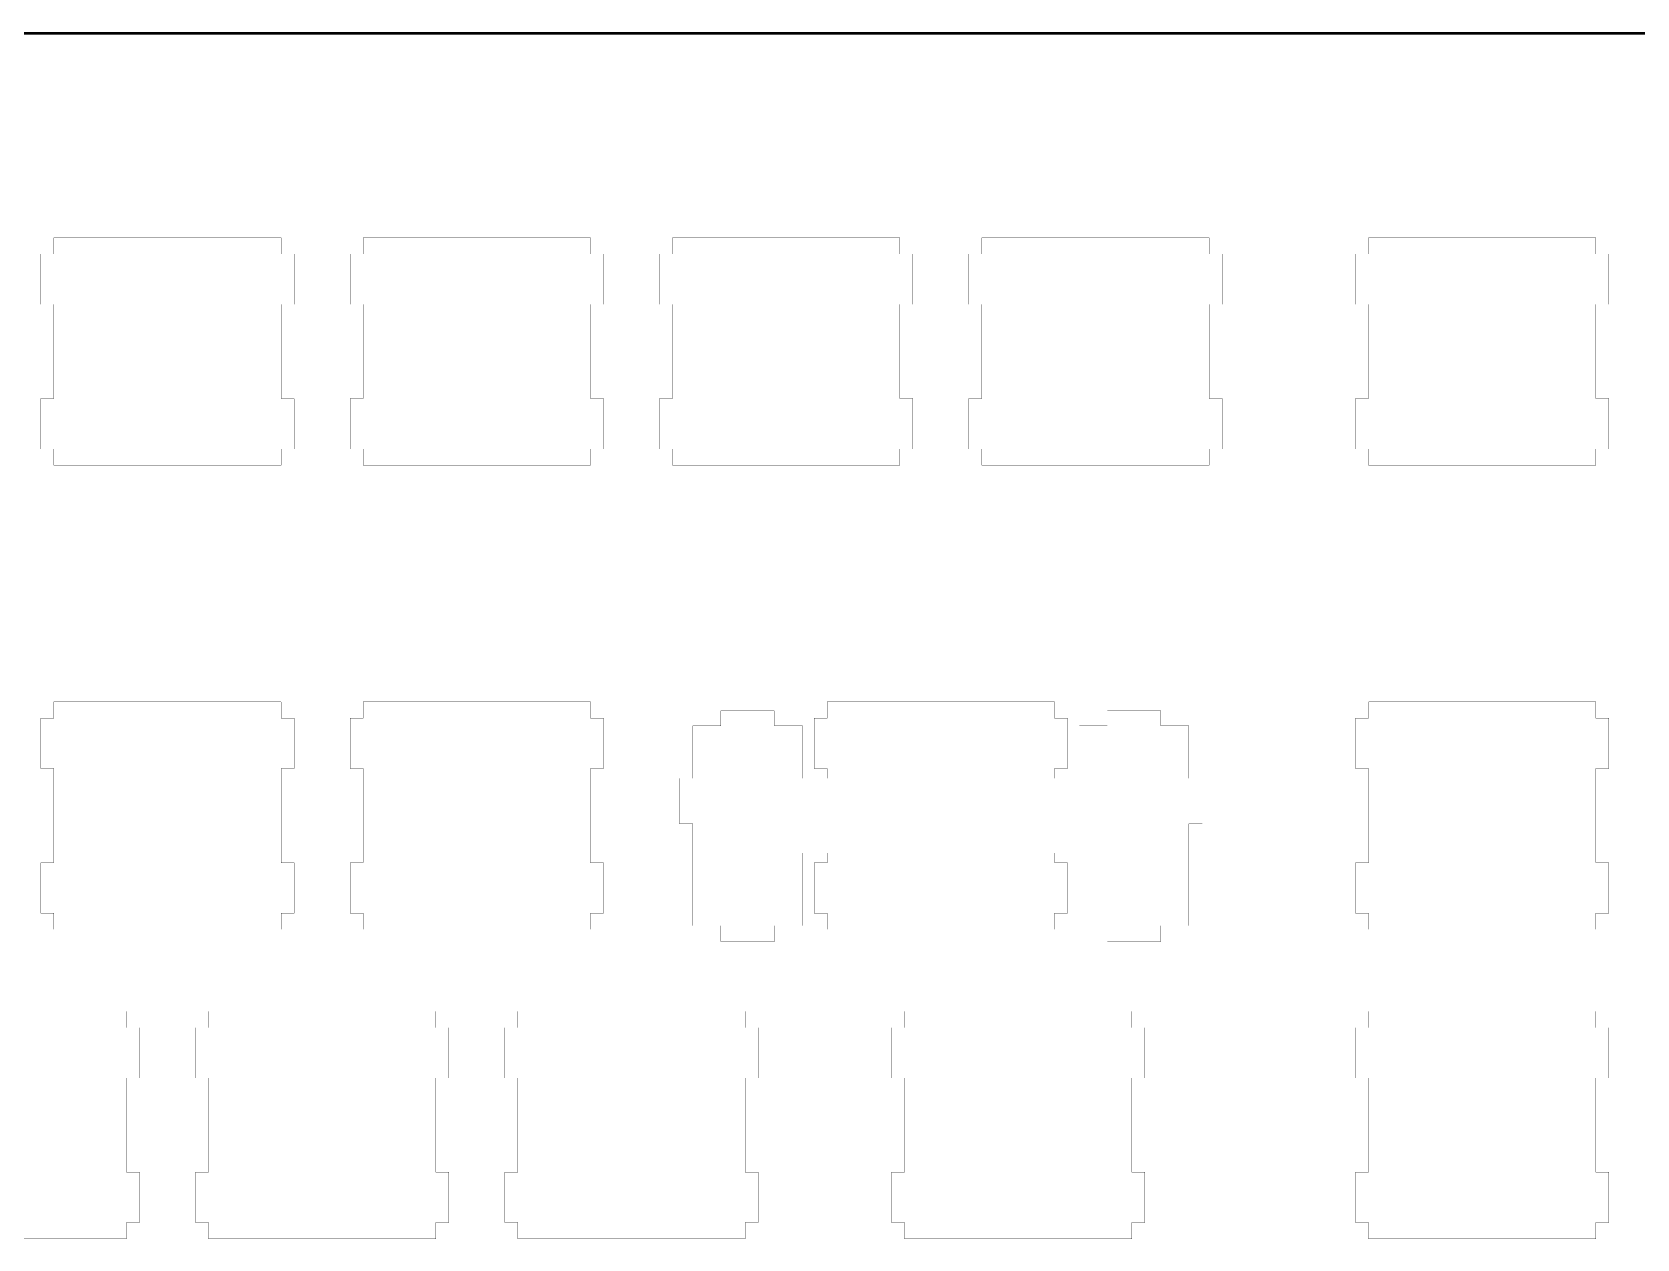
# Model space of a CAD drawing. Header units: millimetres. Extents: x 52 to 482, y 188 to 333.
# Drawn here: x 272.9 to 371.7, y 258.7 to 333 of the extents above; entities that cross this region are included whole.
import ezdxf

# ---------------------------------------------------------------- set-up
doc = ezdxf.new("R2010")
doc.units = ezdxf.units.MM
doc.layers.add('Mechanical1', color=6, linetype='Continuous')

msp = doc.modelspace()

# ---------------------------------------------------------------- linework, layer by layer
at = {"layer": 'Mechanical1'}
for points, const_width in [([(54.93, 332.927), (434.447, 332.927)], 0.152), ([(274.235, 320.342), (288.236, 320.342)], 0.0127), ([(274.235, 319.341), (274.235, 320.342)], 0.0127), ([(288.236, 319.341), (288.236, 320.342)], 0.0127), ([(293.285, 320.342), (307.286, 320.342)], 0.0127), ([(293.285, 319.341), (293.285, 320.342)], 0.0127), ([(307.286, 319.341), (307.286, 320.342)], 0.0127), ([(312.335, 320.342), (326.336, 320.342)], 0.0127), ([(312.335, 319.341), (312.335, 320.342)], 0.0127), ([(326.336, 319.341), (326.336, 320.342)], 0.0127), ([(331.385, 320.342), (345.386, 320.342)], 0.0127), ([(331.385, 319.341), (331.385, 320.342)], 0.0127), ([(345.386, 319.341), (345.386, 320.342)], 0.0127), ([(355.198, 320.342), (369.197, 320.342)], 0.0127), ([(355.198, 319.341), (355.198, 320.342)], 0.0127), ([(369.197, 319.341), (369.197, 320.342)], 0.0127), ([(273.436, 316.241), (273.436, 319.341)], 0.0127), ([(273.436, 319.341), (274.235, 319.341)], 0.0127), ([(288.236, 319.341), (289.035, 319.341)], 0.0127), ([(289.035, 316.241), (289.035, 319.341)], 0.0127), ([(292.486, 319.341), (293.285, 319.341)], 0.0127), ([(292.486, 316.241), (292.486, 319.341)], 0.0127), ([(307.286, 319.341), (308.085, 319.341)], 0.0127), ([(308.085, 316.241), (308.085, 319.341)], 0.0127), ([(311.536, 316.241), (311.536, 319.341)], 0.0127), ([(311.536, 319.341), (312.335, 319.341)], 0.0127), ([(326.336, 319.341), (327.135, 319.341)], 0.0127), ([(327.135, 316.241), (327.135, 319.341)], 0.0127), ([(330.586, 319.341), (331.385, 319.341)], 0.0127), ([(330.586, 316.241), (330.586, 319.341)], 0.0127), ([(345.386, 319.341), (346.185, 319.341)], 0.0127), ([(346.185, 316.241), (346.185, 319.341)], 0.0127), ([(354.397, 316.241), (354.397, 319.341)], 0.0127), ([(354.397, 319.341), (355.198, 319.341)], 0.0127), ([(369.197, 319.341), (369.998, 319.341)], 0.0127), ([(369.998, 316.241), (369.998, 319.341)], 0.0127), ([(273.436, 316.241), (274.235, 316.241)], 0.0127), ([(274.235, 310.442), (274.235, 316.241)], 0.0127), ([(288.236, 316.241), (289.035, 316.241)], 0.0127), ([(288.236, 310.442), (288.236, 316.241)], 0.0127), ([(292.486, 316.241), (293.285, 316.241)], 0.0127), ([(293.285, 310.442), (293.285, 316.241)], 0.0127), ([(307.286, 310.442), (307.286, 316.241)], 0.0127), ([(307.286, 316.241), (308.085, 316.241)], 0.0127), ([(311.536, 316.241), (312.335, 316.241)], 0.0127), ([(312.335, 310.442), (312.335, 316.241)], 0.0127), ([(326.336, 310.442), (326.336, 316.241)], 0.0127), ([(326.336, 316.241), (327.135, 316.241)], 0.0127), ([(330.586, 316.241), (331.385, 316.241)], 0.0127), ([(331.385, 310.442), (331.385, 316.241)], 0.0127), ([(345.386, 316.241), (346.185, 316.241)], 0.0127), ([(345.386, 310.442), (345.386, 316.241)], 0.0127), ([(354.397, 316.241), (355.198, 316.241)], 0.0127), ([(355.198, 310.442), (355.198, 316.241)], 0.0127), ([(369.197, 316.241), (369.998, 316.241)], 0.0127), ([(369.197, 310.442), (369.197, 316.241)], 0.0127), ([(273.436, 307.341), (273.436, 310.442)], 0.0127), ([(273.436, 310.442), (274.235, 310.442)], 0.0127), ([(288.236, 310.442), (289.035, 310.442)], 0.0127), ([(289.035, 307.341), (289.035, 310.442)], 0.0127), ([(292.486, 310.442), (293.285, 310.442)], 0.0127), ([(292.486, 307.341), (292.486, 310.442)], 0.0127), ([(307.286, 310.442), (308.085, 310.442)], 0.0127), ([(308.085, 307.341), (308.085, 310.442)], 0.0127), ([(311.536, 307.341), (311.536, 310.442)], 0.0127), ([(311.536, 310.442), (312.335, 310.442)], 0.0127), ([(326.336, 310.442), (327.135, 310.442)], 0.0127), ([(327.135, 307.341), (327.135, 310.442)], 0.0127), ([(330.586, 310.442), (331.385, 310.442)], 0.0127), ([(330.586, 307.341), (330.586, 310.442)], 0.0127), ([(345.386, 310.442), (346.185, 310.442)], 0.0127), ([(346.185, 307.341), (346.185, 310.442)], 0.0127), ([(354.397, 307.341), (354.397, 310.442)], 0.0127), ([(354.397, 310.442), (355.198, 310.442)], 0.0127), ([(369.197, 310.442), (369.998, 310.442)], 0.0127), ([(369.998, 307.341), (369.998, 310.442)], 0.0127), ([(273.436, 307.341), (274.235, 307.341)], 0.0127), ([(274.235, 306.341), (274.235, 307.341)], 0.0127), ([(288.236, 307.341), (289.035, 307.341)], 0.0127), ([(288.236, 306.341), (288.236, 307.341)], 0.0127), ([(292.486, 307.341), (293.285, 307.341)], 0.0127), ([(293.285, 306.341), (293.285, 307.341)], 0.0127), ([(307.286, 306.341), (307.286, 307.341)], 0.0127), ([(307.286, 307.341), (308.085, 307.341)], 0.0127), ([(311.536, 307.341), (312.335, 307.341)], 0.0127), ([(312.335, 306.341), (312.335, 307.341)], 0.0127), ([(326.336, 306.341), (326.336, 307.341)], 0.0127), ([(326.336, 307.341), (327.135, 307.341)], 0.0127), ([(330.586, 307.341), (331.385, 307.341)], 0.0127), ([(331.385, 306.341), (331.385, 307.341)], 0.0127), ([(345.386, 307.341), (346.185, 307.341)], 0.0127), ([(345.386, 306.341), (345.386, 307.341)], 0.0127), ([(354.397, 307.341), (355.198, 307.341)], 0.0127), ([(355.198, 306.341), (355.198, 307.341)], 0.0127), ([(369.197, 307.341), (369.998, 307.341)], 0.0127), ([(369.197, 306.341), (369.197, 307.341)], 0.0127), ([(274.235, 306.341), (288.236, 306.341)], 0.0127), ([(293.285, 306.341), (307.286, 306.341)], 0.0127), ([(312.335, 306.341), (326.336, 306.341)], 0.0127), ([(331.385, 306.341), (345.386, 306.341)], 0.0127), ([(355.198, 306.341), (369.197, 306.341)], 0.0127), ([(274.235, 291.767), (288.236, 291.767)], 0.0127), ([(274.235, 290.766), (274.235, 291.767)], 0.0127), ([(288.236, 290.766), (288.236, 291.767)], 0.0127), ([(293.285, 291.767), (307.286, 291.767)], 0.0127), ([(293.285, 290.766), (293.285, 291.767)], 0.0127), ([(307.286, 290.766), (307.286, 291.767)], 0.0127), ([(321.86, 291.767), (335.861, 291.767)], 0.0127), ([(321.86, 290.766), (321.86, 291.767)], 0.0127), ([(335.861, 290.766), (335.861, 291.767)], 0.0127), ([(355.198, 291.767), (369.197, 291.767)], 0.0127), ([(355.198, 290.766), (355.198, 291.767)], 0.0127), ([(369.197, 290.766), (369.197, 291.767)], 0.0127), ([(273.436, 287.666), (273.436, 290.766)], 0.0127), ([(273.436, 290.766), (274.235, 290.766)], 0.0127), ([(288.236, 290.766), (289.035, 290.766)], 0.0127), ([(289.035, 287.666), (289.035, 290.766)], 0.0127), ([(292.486, 290.766), (293.285, 290.766)], 0.0127), ([(292.486, 287.666), (292.486, 290.766)], 0.0127), ([(307.286, 290.766), (308.085, 290.766)], 0.0127), ([(308.085, 287.666), (308.085, 290.766)], 0.0127), ([(315.31, 291.217), (318.611, 291.217)], 0.0127), ([(315.31, 290.296), (315.31, 291.217)], 0.0127), ([(318.611, 290.296), (318.611, 291.217)], 0.0127), ([(321.061, 287.666), (321.061, 290.766)], 0.0127), ([(321.061, 290.766), (321.86, 290.766)], 0.0127), ([(335.861, 290.766), (336.66, 290.766)], 0.0127), ([(336.66, 287.666), (336.66, 290.766)], 0.0127), ([(339.111, 291.217), (342.411, 291.217)], 0.0127), ([(339.111, 290.296), (339.111, 291.217)], 0.0127), ([(342.411, 290.296), (342.411, 291.217)], 0.0127), ([(354.397, 287.666), (354.397, 290.766)], 0.0127), ([(354.397, 290.766), (355.198, 290.766)], 0.0127), ([(369.197, 290.766), (369.998, 290.766)], 0.0127), ([(369.998, 287.666), (369.998, 290.766)], 0.0127), ([(313.585, 290.296), (315.31, 290.296)], 0.0127), ([(313.585, 287.066), (313.585, 290.296)], 0.0127), ([(318.611, 290.296), (320.336, 290.296)], 0.0127), ([(320.336, 287.066), (320.336, 290.296)], 0.0127), ([(337.385, 287.066), (337.385, 290.296)], 0.0127), ([(337.385, 290.296), (339.111, 290.296)], 0.0127), ([(342.411, 290.296), (344.136, 290.296)], 0.0127), ([(344.136, 287.066), (344.136, 290.296)], 0.0127), ([(273.436, 287.666), (274.235, 287.666)], 0.0127), ([(274.235, 281.867), (274.235, 287.666)], 0.0127), ([(288.236, 287.666), (289.035, 287.666)], 0.0127), ([(288.236, 281.867), (288.236, 287.666)], 0.0127), ([(292.486, 287.666), (293.285, 287.666)], 0.0127), ([(293.285, 281.867), (293.285, 287.666)], 0.0127), ([(307.286, 281.867), (307.286, 287.666)], 0.0127), ([(307.286, 287.666), (308.085, 287.666)], 0.0127), ([(321.061, 287.666), (321.86, 287.666)], 0.0127), ([(321.86, 287.066), (321.86, 287.666)], 0.0127), ([(335.861, 287.066), (335.861, 287.666)], 0.0127), ([(335.861, 287.666), (336.66, 287.666)], 0.0127), ([(354.397, 287.666), (355.198, 287.666)], 0.0127), ([(355.198, 281.867), (355.198, 287.666)], 0.0127), ([(369.197, 287.666), (369.998, 287.666)], 0.0127), ([(369.197, 281.867), (369.197, 287.666)], 0.0127), ([(312.761, 287.066), (313.585, 287.066)], 0.0127), ([(312.761, 284.266), (312.761, 287.066)], 0.0127), ([(320.336, 287.066), (321.86, 287.066)], 0.0127), ([(335.861, 287.066), (337.385, 287.066)], 0.0127), ([(344.136, 287.066), (344.96, 287.066)], 0.0127), ([(344.96, 284.266), (344.96, 287.066)], 0.0127), ([(312.761, 284.266), (313.585, 284.266)], 0.0127), ([(313.585, 277.996), (313.585, 284.266)], 0.0127), ([(344.136, 277.996), (344.136, 284.266)], 0.0127), ([(344.136, 284.266), (344.96, 284.266)], 0.0127), ([(273.436, 278.766), (273.436, 281.867)], 0.0127), ([(273.436, 281.867), (274.235, 281.867)], 0.0127), ([(288.236, 281.867), (289.035, 281.867)], 0.0127), ([(289.035, 278.766), (289.035, 281.867)], 0.0127), ([(292.486, 281.867), (293.285, 281.867)], 0.0127), ([(292.486, 278.766), (292.486, 281.867)], 0.0127), ([(307.286, 281.867), (308.085, 281.867)], 0.0127), ([(308.085, 278.766), (308.085, 281.867)], 0.0127), ([(320.336, 282.466), (321.86, 282.466)], 0.0127), ([(320.336, 277.996), (320.336, 282.466)], 0.0127), ([(321.061, 278.766), (321.061, 281.867)], 0.0127), ([(321.061, 281.867), (321.86, 281.867)], 0.0127), ([(321.86, 281.867), (321.86, 282.466)], 0.0127), ([(335.861, 282.466), (337.385, 282.466)], 0.0127), ([(335.861, 281.867), (335.861, 282.466)], 0.0127), ([(335.861, 281.867), (336.66, 281.867)], 0.0127), ([(336.66, 278.766), (336.66, 281.867)], 0.0127), ([(337.385, 277.996), (337.385, 282.466)], 0.0127), ([(354.397, 278.766), (354.397, 281.867)], 0.0127), ([(354.397, 281.867), (355.198, 281.867)], 0.0127), ([(369.197, 281.867), (369.998, 281.867)], 0.0127), ([(369.998, 278.766), (369.998, 281.867)], 0.0127), ([(273.436, 278.766), (274.235, 278.766)], 0.0127), ([(274.235, 277.766), (274.235, 278.766)], 0.0127), ([(288.236, 278.766), (289.035, 278.766)], 0.0127), ([(288.236, 277.766), (288.236, 278.766)], 0.0127), ([(292.486, 278.766), (293.285, 278.766)], 0.0127), ([(293.285, 277.766), (293.285, 278.766)], 0.0127), ([(307.286, 277.766), (307.286, 278.766)], 0.0127), ([(307.286, 278.766), (308.085, 278.766)], 0.0127), ([(321.061, 278.766), (321.86, 278.766)], 0.0127), ([(321.86, 277.766), (321.86, 278.766)], 0.0127), ([(335.861, 277.766), (335.861, 278.766)], 0.0127), ([(335.861, 278.766), (336.66, 278.766)], 0.0127), ([(354.397, 278.766), (355.198, 278.766)], 0.0127), ([(355.198, 277.766), (355.198, 278.766)], 0.0127), ([(369.197, 278.766), (369.998, 278.766)], 0.0127), ([(369.197, 277.766), (369.197, 278.766)], 0.0127), ([(274.235, 277.766), (288.236, 277.766)], 0.0127), ([(293.285, 277.766), (307.286, 277.766)], 0.0127), ([(313.585, 277.996), (315.31, 277.996)], 0.0127), ([(315.31, 277.016), (315.31, 277.996)], 0.0127), ([(318.611, 277.996), (320.336, 277.996)], 0.0127), ([(318.611, 277.016), (318.611, 277.996)], 0.0127), ([(321.86, 277.766), (335.861, 277.766)], 0.0127), ([(337.385, 277.996), (339.111, 277.996)], 0.0127), ([(339.111, 277.016), (339.111, 277.996)], 0.0127), ([(342.411, 277.996), (344.136, 277.996)], 0.0127), ([(342.411, 277.016), (342.411, 277.996)], 0.0127), ([(355.198, 277.766), (369.197, 277.766)], 0.0127), ([(315.31, 277.016), (318.611, 277.016)], 0.0127), ([(339.111, 277.016), (342.411, 277.016)], 0.0127), ([(264.71, 272.717), (278.711, 272.717)], 0.0127), ([(278.711, 271.716), (278.711, 272.717)], 0.0127), ([(283.76, 272.717), (297.761, 272.717)], 0.0127), ([(283.76, 271.716), (283.76, 272.717)], 0.0127), ([(297.761, 271.716), (297.761, 272.717)], 0.0127), ([(302.81, 272.717), (316.811, 272.717)], 0.0127), ([(302.81, 271.716), (302.81, 272.717)], 0.0127), ([(316.811, 271.716), (316.811, 272.717)], 0.0127), ([(326.623, 272.717), (340.622, 272.717)], 0.0127), ([(326.623, 271.716), (326.623, 272.717)], 0.0127), ([(340.622, 271.716), (340.622, 272.717)], 0.0127), ([(355.198, 272.717), (369.197, 272.717)], 0.0127), ([(355.198, 271.716), (355.198, 272.717)], 0.0127), ([(369.197, 271.716), (369.197, 272.717)], 0.0127), ([(278.711, 271.716), (279.51, 271.716)], 0.0127), ([(279.51, 268.616), (279.51, 271.716)], 0.0127), ([(282.961, 268.616), (282.961, 271.716)], 0.0127), ([(282.961, 271.716), (283.76, 271.716)], 0.0127), ([(297.761, 271.716), (298.559, 271.716)], 0.0127), ([(298.559, 268.616), (298.559, 271.716)], 0.0127), ([(302.011, 271.716), (302.81, 271.716)], 0.0127), ([(302.011, 268.616), (302.011, 271.716)], 0.0127), ([(316.811, 271.716), (317.61, 271.716)], 0.0127), ([(317.61, 268.616), (317.61, 271.716)], 0.0127), ([(325.822, 268.616), (325.822, 271.716)], 0.0127), ([(325.822, 271.716), (326.623, 271.716)], 0.0127), ([(340.622, 271.716), (341.423, 271.716)], 0.0127), ([(341.423, 268.616), (341.423, 271.716)], 0.0127), ([(354.397, 268.616), (354.397, 271.716)], 0.0127), ([(354.397, 271.716), (355.198, 271.716)], 0.0127), ([(369.197, 271.716), (369.998, 271.716)], 0.0127), ([(369.998, 268.616), (369.998, 271.716)], 0.0127), ([(278.711, 262.817), (278.711, 268.616)], 0.0127), ([(278.711, 268.616), (279.51, 268.616)], 0.0127), ([(282.961, 268.616), (283.76, 268.616)], 0.0127), ([(283.76, 262.817), (283.76, 268.616)], 0.0127), ([(297.761, 262.817), (297.761, 268.616)], 0.0127), ([(297.761, 268.616), (298.559, 268.616)], 0.0127), ([(302.011, 268.616), (302.81, 268.616)], 0.0127), ([(302.81, 262.817), (302.81, 268.616)], 0.0127), ([(316.811, 268.616), (317.61, 268.616)], 0.0127), ([(316.811, 262.817), (316.811, 268.616)], 0.0127), ([(325.822, 268.616), (326.623, 268.616)], 0.0127), ([(326.623, 262.817), (326.623, 268.616)], 0.0127), ([(340.622, 268.616), (341.423, 268.616)], 0.0127), ([(340.622, 262.817), (340.622, 268.616)], 0.0127), ([(354.397, 268.616), (355.198, 268.616)], 0.0127), ([(355.198, 262.817), (355.198, 268.616)], 0.0127), ([(369.197, 268.616), (369.998, 268.616)], 0.0127), ([(369.197, 262.817), (369.197, 268.616)], 0.0127), ([(278.711, 262.817), (279.51, 262.817)], 0.0127), ([(279.51, 259.716), (279.51, 262.817)], 0.0127), ([(282.961, 259.716), (282.961, 262.817)], 0.0127), ([(282.961, 262.817), (283.76, 262.817)], 0.0127), ([(297.761, 262.817), (298.559, 262.817)], 0.0127), ([(298.559, 259.716), (298.559, 262.817)], 0.0127), ([(302.011, 262.817), (302.81, 262.817)], 0.0127), ([(302.011, 259.716), (302.011, 262.817)], 0.0127), ([(316.811, 262.817), (317.61, 262.817)], 0.0127), ([(317.61, 259.716), (317.61, 262.817)], 0.0127), ([(325.822, 259.716), (325.822, 262.817)], 0.0127), ([(325.822, 262.817), (326.623, 262.817)], 0.0127), ([(340.622, 262.817), (341.423, 262.817)], 0.0127), ([(341.423, 259.716), (341.423, 262.817)], 0.0127), ([(354.397, 259.716), (354.397, 262.817)], 0.0127), ([(354.397, 262.817), (355.198, 262.817)], 0.0127), ([(369.197, 262.817), (369.998, 262.817)], 0.0127), ([(369.998, 259.716), (369.998, 262.817)], 0.0127), ([(278.711, 258.716), (278.711, 259.716)], 0.0127), ([(278.711, 259.716), (279.51, 259.716)], 0.0127), ([(282.961, 259.716), (283.76, 259.716)], 0.0127), ([(283.76, 258.716), (283.76, 259.716)], 0.0127), ([(297.761, 258.716), (297.761, 259.716)], 0.0127), ([(297.761, 259.716), (298.559, 259.716)], 0.0127), ([(302.011, 259.716), (302.81, 259.716)], 0.0127), ([(302.81, 258.716), (302.81, 259.716)], 0.0127), ([(316.811, 259.716), (317.61, 259.716)], 0.0127), ([(316.811, 258.716), (316.811, 259.716)], 0.0127), ([(325.822, 259.716), (326.623, 259.716)], 0.0127), ([(326.623, 258.716), (326.623, 259.716)], 0.0127), ([(340.622, 259.716), (341.423, 259.716)], 0.0127), ([(340.622, 258.716), (340.622, 259.716)], 0.0127), ([(354.397, 259.716), (355.198, 259.716)], 0.0127), ([(355.198, 258.716), (355.198, 259.716)], 0.0127), ([(369.197, 259.716), (369.998, 259.716)], 0.0127), ([(369.197, 258.716), (369.197, 259.716)], 0.0127), ([(264.71, 258.716), (278.711, 258.716)], 0.0127), ([(283.76, 258.716), (297.761, 258.716)], 0.0127), ([(302.81, 258.716), (316.811, 258.716)], 0.0127), ([(326.623, 258.716), (340.622, 258.716)], 0.0127), ([(355.198, 258.716), (369.197, 258.716)], 0.0127)]:
    msp.add_lwpolyline(points, dxfattribs=dict(at, const_width=const_width))
at = {"layer": 'Mechanical1', "const_width": 0.00635}
for points in [[(274.232, 320.342, 1), (274.238, 320.342, 1)], [(274.232, 320.342, 1), (274.238, 320.342, 1)], [(288.233, 320.342, 1), (288.239, 320.342, 1)], [(288.233, 320.342, 1), (288.239, 320.342, 1)], [(293.282, 320.342, 1), (293.288, 320.342, 1)], [(293.282, 320.342, 1), (293.288, 320.342, 1)], [(307.283, 320.342, 1), (307.289, 320.342, 1)], [(307.283, 320.342, 1), (307.289, 320.342, 1)], [(312.332, 320.342, 1), (312.338, 320.342, 1)], [(312.332, 320.342, 1), (312.338, 320.342, 1)], [(326.333, 320.342, 1), (326.339, 320.342, 1)], [(326.333, 320.342, 1), (326.339, 320.342, 1)], [(331.382, 320.342, 1), (331.388, 320.342, 1)], [(331.382, 320.342, 1), (331.388, 320.342, 1)], [(345.383, 320.342, 1), (345.389, 320.342, 1)], [(345.383, 320.342, 1), (345.389, 320.342, 1)], [(355.195, 320.342, 1), (355.201, 320.342, 1)], [(355.195, 320.342, 1), (355.201, 320.342, 1)], [(369.194, 320.342, 1), (369.2, 320.342, 1)], [(369.194, 320.342, 1), (369.2, 320.342, 1)], [(273.433, 319.341, 1), (273.439, 319.341, 1)], [(273.433, 319.341, 1), (273.439, 319.341, 1)], [(274.232, 319.341, 1), (274.238, 319.341, 1)], [(274.232, 319.341, 1), (274.238, 319.341, 1)], [(288.233, 319.341, 1), (288.239, 319.341, 1)], [(288.233, 319.341, 1), (288.239, 319.341, 1)], [(289.032, 319.341, 1), (289.038, 319.341, 1)], [(289.032, 319.341, 1), (289.038, 319.341, 1)], [(292.483, 319.341, 1), (292.489, 319.341, 1)], [(292.483, 319.341, 1), (292.489, 319.341, 1)], [(293.282, 319.341, 1), (293.288, 319.341, 1)], [(293.282, 319.341, 1), (293.288, 319.341, 1)], [(307.283, 319.341, 1), (307.289, 319.341, 1)], [(307.283, 319.341, 1), (307.289, 319.341, 1)], [(308.082, 319.341, 1), (308.088, 319.341, 1)], [(308.082, 319.341, 1), (308.088, 319.341, 1)], [(311.533, 319.341, 1), (311.539, 319.341, 1)], [(311.533, 319.341, 1), (311.539, 319.341, 1)], [(312.332, 319.341, 1), (312.338, 319.341, 1)], [(312.332, 319.341, 1), (312.338, 319.341, 1)], [(326.333, 319.341, 1), (326.339, 319.341, 1)], [(326.333, 319.341, 1), (326.339, 319.341, 1)], [(327.132, 319.341, 1), (327.138, 319.341, 1)], [(327.132, 319.341, 1), (327.138, 319.341, 1)], [(330.583, 319.341, 1), (330.589, 319.341, 1)], [(330.583, 319.341, 1), (330.589, 319.341, 1)], [(331.382, 319.341, 1), (331.388, 319.341, 1)], [(331.382, 319.341, 1), (331.388, 319.341, 1)], [(345.383, 319.341, 1), (345.389, 319.341, 1)], [(345.383, 319.341, 1), (345.389, 319.341, 1)], [(346.182, 319.341, 1), (346.188, 319.341, 1)], [(346.182, 319.341, 1), (346.188, 319.341, 1)], [(354.394, 319.341, 1), (354.4, 319.341, 1)], [(354.394, 319.341, 1), (354.4, 319.341, 1)], [(355.195, 319.341, 1), (355.201, 319.341, 1)], [(355.195, 319.341, 1), (355.201, 319.341, 1)], [(369.194, 319.341, 1), (369.2, 319.341, 1)], [(369.194, 319.341, 1), (369.2, 319.341, 1)], [(369.995, 319.341, 1), (370.001, 319.341, 1)], [(369.995, 319.341, 1), (370.001, 319.341, 1)], [(273.433, 316.241, 1), (273.439, 316.241, 1)], [(273.433, 316.241, 1), (273.439, 316.241, 1)], [(274.232, 316.241, 1), (274.238, 316.241, 1)], [(274.232, 316.241, 1), (274.238, 316.241, 1)], [(288.233, 316.241, 1), (288.239, 316.241, 1)], [(288.233, 316.241, 1), (288.239, 316.241, 1)], [(289.032, 316.241, 1), (289.038, 316.241, 1)], [(289.032, 316.241, 1), (289.038, 316.241, 1)], [(292.483, 316.241, 1), (292.489, 316.241, 1)], [(292.483, 316.241, 1), (292.489, 316.241, 1)], [(293.282, 316.241, 1), (293.288, 316.241, 1)], [(293.282, 316.241, 1), (293.288, 316.241, 1)], [(307.283, 316.241, 1), (307.289, 316.241, 1)], [(307.283, 316.241, 1), (307.289, 316.241, 1)], [(308.082, 316.241, 1), (308.088, 316.241, 1)], [(308.082, 316.241, 1), (308.088, 316.241, 1)], [(311.533, 316.241, 1), (311.539, 316.241, 1)], [(311.533, 316.241, 1), (311.539, 316.241, 1)], [(312.332, 316.241, 1), (312.338, 316.241, 1)], [(312.332, 316.241, 1), (312.338, 316.241, 1)], [(326.333, 316.241, 1), (326.339, 316.241, 1)], [(326.333, 316.241, 1), (326.339, 316.241, 1)], [(327.132, 316.241, 1), (327.138, 316.241, 1)], [(327.132, 316.241, 1), (327.138, 316.241, 1)], [(330.583, 316.241, 1), (330.589, 316.241, 1)], [(330.583, 316.241, 1), (330.589, 316.241, 1)], [(331.382, 316.241, 1), (331.388, 316.241, 1)], [(331.382, 316.241, 1), (331.388, 316.241, 1)], [(345.383, 316.241, 1), (345.389, 316.241, 1)], [(345.383, 316.241, 1), (345.389, 316.241, 1)], [(346.182, 316.241, 1), (346.188, 316.241, 1)], [(346.182, 316.241, 1), (346.188, 316.241, 1)], [(354.394, 316.241, 1), (354.4, 316.241, 1)], [(354.394, 316.241, 1), (354.4, 316.241, 1)], [(355.195, 316.241, 1), (355.201, 316.241, 1)], [(355.195, 316.241, 1), (355.201, 316.241, 1)], [(369.194, 316.241, 1), (369.2, 316.241, 1)], [(369.194, 316.241, 1), (369.2, 316.241, 1)], [(369.995, 316.241, 1), (370.001, 316.241, 1)], [(369.995, 316.241, 1), (370.001, 316.241, 1)], [(273.433, 310.442, 1), (273.439, 310.442, 1)], [(273.433, 310.442, 1), (273.439, 310.442, 1)], [(274.232, 310.442, 1), (274.238, 310.442, 1)], [(274.232, 310.442, 1), (274.238, 310.442, 1)], [(288.233, 310.442, 1), (288.239, 310.442, 1)], [(288.233, 310.442, 1), (288.239, 310.442, 1)], [(289.032, 310.442, 1), (289.038, 310.442, 1)], [(289.032, 310.442, 1), (289.038, 310.442, 1)], [(292.483, 310.442, 1), (292.489, 310.442, 1)], [(292.483, 310.442, 1), (292.489, 310.442, 1)], [(293.282, 310.442, 1), (293.288, 310.442, 1)], [(293.282, 310.442, 1), (293.288, 310.442, 1)], [(307.283, 310.442, 1), (307.289, 310.442, 1)], [(307.283, 310.442, 1), (307.289, 310.442, 1)], [(308.082, 310.442, 1), (308.088, 310.442, 1)], [(308.082, 310.442, 1), (308.088, 310.442, 1)], [(311.533, 310.442, 1), (311.539, 310.442, 1)], [(311.533, 310.442, 1), (311.539, 310.442, 1)], [(312.332, 310.442, 1), (312.338, 310.442, 1)], [(312.332, 310.442, 1), (312.338, 310.442, 1)], [(326.333, 310.442, 1), (326.339, 310.442, 1)], [(326.333, 310.442, 1), (326.339, 310.442, 1)], [(327.132, 310.442, 1), (327.138, 310.442, 1)], [(327.132, 310.442, 1), (327.138, 310.442, 1)], [(330.583, 310.442, 1), (330.589, 310.442, 1)], [(330.583, 310.442, 1), (330.589, 310.442, 1)], [(331.382, 310.442, 1), (331.388, 310.442, 1)], [(331.382, 310.442, 1), (331.388, 310.442, 1)], [(345.383, 310.442, 1), (345.389, 310.442, 1)], [(345.383, 310.442, 1), (345.389, 310.442, 1)], [(346.182, 310.442, 1), (346.188, 310.442, 1)], [(346.182, 310.442, 1), (346.188, 310.442, 1)], [(354.394, 310.442, 1), (354.4, 310.442, 1)], [(354.394, 310.442, 1), (354.4, 310.442, 1)], [(355.195, 310.442, 1), (355.201, 310.442, 1)], [(355.195, 310.442, 1), (355.201, 310.442, 1)], [(369.194, 310.442, 1), (369.2, 310.442, 1)], [(369.194, 310.442, 1), (369.2, 310.442, 1)], [(369.995, 310.442, 1), (370.001, 310.442, 1)], [(369.995, 310.442, 1), (370.001, 310.442, 1)], [(273.433, 307.341, 1), (273.439, 307.341, 1)], [(273.433, 307.341, 1), (273.439, 307.341, 1)], [(274.232, 307.341, 1), (274.238, 307.341, 1)], [(274.232, 307.341, 1), (274.238, 307.341, 1)], [(288.233, 307.341, 1), (288.239, 307.341, 1)], [(288.233, 307.341, 1), (288.239, 307.341, 1)], [(289.032, 307.341, 1), (289.038, 307.341, 1)], [(289.032, 307.341, 1), (289.038, 307.341, 1)], [(292.483, 307.341, 1), (292.489, 307.341, 1)], [(292.483, 307.341, 1), (292.489, 307.341, 1)], [(293.282, 307.341, 1), (293.288, 307.341, 1)], [(293.282, 307.341, 1), (293.288, 307.341, 1)], [(307.283, 307.341, 1), (307.289, 307.341, 1)], [(307.283, 307.341, 1), (307.289, 307.341, 1)], [(308.082, 307.341, 1), (308.088, 307.341, 1)], [(308.082, 307.341, 1), (308.088, 307.341, 1)], [(311.533, 307.341, 1), (311.539, 307.341, 1)], [(311.533, 307.341, 1), (311.539, 307.341, 1)], [(312.332, 307.341, 1), (312.338, 307.341, 1)], [(312.332, 307.341, 1), (312.338, 307.341, 1)], [(326.333, 307.341, 1), (326.339, 307.341, 1)], [(326.333, 307.341, 1), (326.339, 307.341, 1)], [(327.132, 307.341, 1), (327.138, 307.341, 1)], [(327.132, 307.341, 1), (327.138, 307.341, 1)], [(330.583, 307.341, 1), (330.589, 307.341, 1)], [(330.583, 307.341, 1), (330.589, 307.341, 1)], [(331.382, 307.341, 1), (331.388, 307.341, 1)], [(331.382, 307.341, 1), (331.388, 307.341, 1)], [(345.383, 307.341, 1), (345.389, 307.341, 1)], [(345.383, 307.341, 1), (345.389, 307.341, 1)], [(346.182, 307.341, 1), (346.188, 307.341, 1)], [(346.182, 307.341, 1), (346.188, 307.341, 1)], [(354.394, 307.341, 1), (354.4, 307.341, 1)], [(354.394, 307.341, 1), (354.4, 307.341, 1)], [(355.195, 307.341, 1), (355.201, 307.341, 1)], [(355.195, 307.341, 1), (355.201, 307.341, 1)], [(369.194, 307.341, 1), (369.2, 307.341, 1)], [(369.194, 307.341, 1), (369.2, 307.341, 1)], [(369.995, 307.341, 1), (370.001, 307.341, 1)], [(369.995, 307.341, 1), (370.001, 307.341, 1)], [(274.232, 306.341, 1), (274.238, 306.341, 1)], [(274.232, 306.341, 1), (274.238, 306.341, 1)], [(288.233, 306.341, 1), (288.239, 306.341, 1)], [(288.233, 306.341, 1), (288.239, 306.341, 1)], [(293.282, 306.341, 1), (293.288, 306.341, 1)], [(293.282, 306.341, 1), (293.288, 306.341, 1)], [(307.283, 306.341, 1), (307.289, 306.341, 1)], [(307.283, 306.341, 1), (307.289, 306.341, 1)], [(312.332, 306.341, 1), (312.338, 306.341, 1)], [(312.332, 306.341, 1), (312.338, 306.341, 1)], [(326.333, 306.341, 1), (326.339, 306.341, 1)], [(326.333, 306.341, 1), (326.339, 306.341, 1)], [(331.382, 306.341, 1), (331.388, 306.341, 1)], [(331.382, 306.341, 1), (331.388, 306.341, 1)], [(345.383, 306.341, 1), (345.389, 306.341, 1)], [(345.383, 306.341, 1), (345.389, 306.341, 1)], [(355.195, 306.341, 1), (355.201, 306.341, 1)], [(355.195, 306.341, 1), (355.201, 306.341, 1)], [(369.194, 306.341, 1), (369.2, 306.341, 1)], [(369.194, 306.341, 1), (369.2, 306.341, 1)], [(274.232, 291.767, 1), (274.238, 291.767, 1)], [(274.232, 291.767, 1), (274.238, 291.767, 1)], [(288.233, 291.767, 1), (288.239, 291.767, 1)], [(288.233, 291.767, 1), (288.239, 291.767, 1)], [(293.282, 291.767, 1), (293.288, 291.767, 1)], [(293.282, 291.767, 1), (293.288, 291.767, 1)], [(307.283, 291.767, 1), (307.289, 291.767, 1)], [(307.283, 291.767, 1), (307.289, 291.767, 1)], [(321.857, 291.767, 1), (321.863, 291.767, 1)], [(321.857, 291.767, 1), (321.863, 291.767, 1)], [(335.858, 291.767, 1), (335.864, 291.767, 1)], [(335.858, 291.767, 1), (335.864, 291.767, 1)], [(355.195, 291.767, 1), (355.201, 291.767, 1)], [(355.195, 291.767, 1), (355.201, 291.767, 1)], [(369.194, 291.767, 1), (369.2, 291.767, 1)], [(369.194, 291.767, 1), (369.2, 291.767, 1)], [(273.433, 290.766, 1), (273.439, 290.766, 1)], [(273.433, 290.766, 1), (273.439, 290.766, 1)], [(274.232, 290.766, 1), (274.238, 290.766, 1)], [(274.232, 290.766, 1), (274.238, 290.766, 1)], [(288.233, 290.766, 1), (288.239, 290.766, 1)], [(288.233, 290.766, 1), (288.239, 290.766, 1)], [(289.032, 290.766, 1), (289.038, 290.766, 1)], [(289.032, 290.766, 1), (289.038, 290.766, 1)], [(292.483, 290.766, 1), (292.489, 290.766, 1)], [(292.483, 290.766, 1), (292.489, 290.766, 1)], [(293.282, 290.766, 1), (293.288, 290.766, 1)], [(293.282, 290.766, 1), (293.288, 290.766, 1)], [(307.283, 290.766, 1), (307.289, 290.766, 1)], [(307.283, 290.766, 1), (307.289, 290.766, 1)], [(308.082, 290.766, 1), (308.088, 290.766, 1)], [(308.082, 290.766, 1), (308.088, 290.766, 1)], [(315.307, 291.217, 1), (315.313, 291.217, 1)], [(315.307, 291.217, 1), (315.313, 291.217, 1)], [(318.608, 291.217, 1), (318.614, 291.217, 1)], [(318.608, 291.217, 1), (318.614, 291.217, 1)], [(321.058, 290.766, 1), (321.064, 290.766, 1)], [(321.058, 290.766, 1), (321.064, 290.766, 1)], [(321.857, 290.766, 1), (321.863, 290.766, 1)], [(321.857, 290.766, 1), (321.863, 290.766, 1)], [(335.858, 290.766, 1), (335.864, 290.766, 1)], [(335.858, 290.766, 1), (335.864, 290.766, 1)], [(336.657, 290.766, 1), (336.663, 290.766, 1)], [(336.657, 290.766, 1), (336.663, 290.766, 1)], [(339.108, 291.217, 1), (339.114, 291.217, 1)], [(339.108, 291.217, 1), (339.114, 291.217, 1)], [(342.408, 291.217, 1), (342.414, 291.217, 1)], [(342.408, 291.217, 1), (342.414, 291.217, 1)], [(354.394, 290.766, 1), (354.4, 290.766, 1)], [(354.394, 290.766, 1), (354.4, 290.766, 1)], [(355.195, 290.766, 1), (355.201, 290.766, 1)], [(355.195, 290.766, 1), (355.201, 290.766, 1)], [(369.194, 290.766, 1), (369.2, 290.766, 1)], [(369.194, 290.766, 1), (369.2, 290.766, 1)], [(369.995, 290.766, 1), (370.001, 290.766, 1)], [(369.995, 290.766, 1), (370.001, 290.766, 1)], [(313.582, 290.296, 1), (313.588, 290.296, 1)], [(313.582, 290.296, 1), (313.588, 290.296, 1)], [(315.307, 290.296, 1), (315.313, 290.296, 1)], [(315.307, 290.296, 1), (315.313, 290.296, 1)], [(318.608, 290.296, 1), (318.614, 290.296, 1)], [(318.608, 290.296, 1), (318.614, 290.296, 1)], [(320.333, 290.296, 1), (320.339, 290.296, 1)], [(320.333, 290.296, 1), (320.339, 290.296, 1)], [(337.382, 290.296, 1), (337.388, 290.296, 1)], [(337.382, 290.296, 1), (337.388, 290.296, 1)], [(339.108, 290.296, 1), (339.114, 290.296, 1)], [(339.108, 290.296, 1), (339.114, 290.296, 1)], [(342.408, 290.296, 1), (342.414, 290.296, 1)], [(342.408, 290.296, 1), (342.414, 290.296, 1)], [(344.133, 290.296, 1), (344.139, 290.296, 1)], [(344.133, 290.296, 1), (344.139, 290.296, 1)], [(273.433, 287.666, 1), (273.439, 287.666, 1)], [(273.433, 287.666, 1), (273.439, 287.666, 1)], [(274.232, 287.666, 1), (274.238, 287.666, 1)], [(274.232, 287.666, 1), (274.238, 287.666, 1)], [(288.233, 287.666, 1), (288.239, 287.666, 1)], [(288.233, 287.666, 1), (288.239, 287.666, 1)], [(289.032, 287.666, 1), (289.038, 287.666, 1)], [(289.032, 287.666, 1), (289.038, 287.666, 1)], [(292.483, 287.666, 1), (292.489, 287.666, 1)], [(292.483, 287.666, 1), (292.489, 287.666, 1)], [(293.282, 287.666, 1), (293.288, 287.666, 1)], [(293.282, 287.666, 1), (293.288, 287.666, 1)], [(307.283, 287.666, 1), (307.289, 287.666, 1)], [(307.283, 287.666, 1), (307.289, 287.666, 1)], [(308.082, 287.666, 1), (308.088, 287.666, 1)], [(308.082, 287.666, 1), (308.088, 287.666, 1)], [(321.058, 287.666, 1), (321.064, 287.666, 1)], [(321.058, 287.666, 1), (321.064, 287.666, 1)], [(321.857, 287.666, 1), (321.863, 287.666, 1)], [(321.857, 287.666, 1), (321.863, 287.666, 1)], [(335.858, 287.666, 1), (335.864, 287.666, 1)], [(335.858, 287.666, 1), (335.864, 287.666, 1)], [(336.657, 287.666, 1), (336.663, 287.666, 1)], [(336.657, 287.666, 1), (336.663, 287.666, 1)], [(354.394, 287.666, 1), (354.4, 287.666, 1)], [(354.394, 287.666, 1), (354.4, 287.666, 1)], [(355.195, 287.666, 1), (355.201, 287.666, 1)], [(355.195, 287.666, 1), (355.201, 287.666, 1)], [(369.194, 287.666, 1), (369.2, 287.666, 1)], [(369.194, 287.666, 1), (369.2, 287.666, 1)], [(369.995, 287.666, 1), (370.001, 287.666, 1)], [(369.995, 287.666, 1), (370.001, 287.666, 1)], [(312.758, 287.066, 1), (312.764, 287.066, 1)], [(312.758, 287.066, 1), (312.764, 287.066, 1)], [(313.582, 287.066, 1), (313.588, 287.066, 1)], [(313.582, 287.066, 1), (313.588, 287.066, 1)], [(320.333, 287.066, 1), (320.339, 287.066, 1)], [(320.333, 287.066, 1), (320.339, 287.066, 1)], [(321.857, 287.066, 1), (321.863, 287.066, 1)], [(321.857, 287.066, 1), (321.863, 287.066, 1)], [(335.858, 287.066, 1), (335.864, 287.066, 1)], [(335.858, 287.066, 1), (335.864, 287.066, 1)], [(337.382, 287.066, 1), (337.388, 287.066, 1)], [(337.382, 287.066, 1), (337.388, 287.066, 1)], [(344.133, 287.066, 1), (344.139, 287.066, 1)], [(344.133, 287.066, 1), (344.139, 287.066, 1)], [(344.957, 287.066, 1), (344.963, 287.066, 1)], [(344.957, 287.066, 1), (344.963, 287.066, 1)], [(312.758, 284.266, 1), (312.764, 284.266, 1)], [(312.758, 284.266, 1), (312.764, 284.266, 1)], [(313.582, 284.266, 1), (313.588, 284.266, 1)], [(313.582, 284.266, 1), (313.588, 284.266, 1)], [(344.133, 284.266, 1), (344.139, 284.266, 1)], [(344.133, 284.266, 1), (344.139, 284.266, 1)], [(344.957, 284.266, 1), (344.963, 284.266, 1)], [(344.957, 284.266, 1), (344.963, 284.266, 1)], [(273.433, 281.867, 1), (273.439, 281.867, 1)], [(273.433, 281.867, 1), (273.439, 281.867, 1)], [(274.232, 281.867, 1), (274.238, 281.867, 1)], [(274.232, 281.867, 1), (274.238, 281.867, 1)], [(288.233, 281.867, 1), (288.239, 281.867, 1)], [(288.233, 281.867, 1), (288.239, 281.867, 1)], [(289.032, 281.867, 1), (289.038, 281.867, 1)], [(289.032, 281.867, 1), (289.038, 281.867, 1)], [(292.483, 281.867, 1), (292.489, 281.867, 1)], [(292.483, 281.867, 1), (292.489, 281.867, 1)], [(293.282, 281.867, 1), (293.288, 281.867, 1)], [(293.282, 281.867, 1), (293.288, 281.867, 1)], [(307.283, 281.867, 1), (307.289, 281.867, 1)], [(307.283, 281.867, 1), (307.289, 281.867, 1)], [(308.082, 281.867, 1), (308.088, 281.867, 1)], [(308.082, 281.867, 1), (308.088, 281.867, 1)], [(320.333, 282.466, 1), (320.339, 282.466, 1)], [(320.333, 282.466, 1), (320.339, 282.466, 1)], [(321.058, 281.867, 1), (321.064, 281.867, 1)], [(321.058, 281.867, 1), (321.064, 281.867, 1)], [(321.857, 282.466, 1), (321.863, 282.466, 1)], [(321.857, 282.466, 1), (321.863, 282.466, 1)], [(321.857, 281.867, 1), (321.863, 281.867, 1)], [(321.857, 281.867, 1), (321.863, 281.867, 1)], [(335.858, 282.466, 1), (335.864, 282.466, 1)], [(335.858, 282.466, 1), (335.864, 282.466, 1)], [(335.858, 281.867, 1), (335.864, 281.867, 1)], [(335.858, 281.867, 1), (335.864, 281.867, 1)], [(336.657, 281.867, 1), (336.663, 281.867, 1)], [(336.657, 281.867, 1), (336.663, 281.867, 1)], [(337.382, 282.466, 1), (337.388, 282.466, 1)], [(337.382, 282.466, 1), (337.388, 282.466, 1)], [(354.394, 281.867, 1), (354.4, 281.867, 1)], [(354.394, 281.867, 1), (354.4, 281.867, 1)], [(355.195, 281.867, 1), (355.201, 281.867, 1)], [(355.195, 281.867, 1), (355.201, 281.867, 1)], [(369.194, 281.867, 1), (369.2, 281.867, 1)], [(369.194, 281.867, 1), (369.2, 281.867, 1)], [(369.995, 281.867, 1), (370.001, 281.867, 1)], [(369.995, 281.867, 1), (370.001, 281.867, 1)], [(273.433, 278.766, 1), (273.439, 278.766, 1)], [(273.433, 278.766, 1), (273.439, 278.766, 1)], [(274.232, 278.766, 1), (274.238, 278.766, 1)], [(274.232, 278.766, 1), (274.238, 278.766, 1)], [(288.233, 278.766, 1), (288.239, 278.766, 1)], [(288.233, 278.766, 1), (288.239, 278.766, 1)], [(289.032, 278.766, 1), (289.038, 278.766, 1)], [(289.032, 278.766, 1), (289.038, 278.766, 1)], [(292.483, 278.766, 1), (292.489, 278.766, 1)], [(292.483, 278.766, 1), (292.489, 278.766, 1)], [(293.282, 278.766, 1), (293.288, 278.766, 1)], [(293.282, 278.766, 1), (293.288, 278.766, 1)], [(307.283, 278.766, 1), (307.289, 278.766, 1)], [(307.283, 278.766, 1), (307.289, 278.766, 1)], [(308.082, 278.766, 1), (308.088, 278.766, 1)], [(308.082, 278.766, 1), (308.088, 278.766, 1)], [(321.058, 278.766, 1), (321.064, 278.766, 1)], [(321.058, 278.766, 1), (321.064, 278.766, 1)], [(321.857, 278.766, 1), (321.863, 278.766, 1)], [(321.857, 278.766, 1), (321.863, 278.766, 1)], [(335.858, 278.766, 1), (335.864, 278.766, 1)], [(335.858, 278.766, 1), (335.864, 278.766, 1)], [(336.657, 278.766, 1), (336.663, 278.766, 1)], [(336.657, 278.766, 1), (336.663, 278.766, 1)], [(354.394, 278.766, 1), (354.4, 278.766, 1)], [(354.394, 278.766, 1), (354.4, 278.766, 1)], [(355.195, 278.766, 1), (355.201, 278.766, 1)], [(355.195, 278.766, 1), (355.201, 278.766, 1)], [(369.194, 278.766, 1), (369.2, 278.766, 1)], [(369.194, 278.766, 1), (369.2, 278.766, 1)], [(369.995, 278.766, 1), (370.001, 278.766, 1)], [(369.995, 278.766, 1), (370.001, 278.766, 1)], [(274.232, 277.766, 1), (274.238, 277.766, 1)], [(274.232, 277.766, 1), (274.238, 277.766, 1)], [(288.233, 277.766, 1), (288.239, 277.766, 1)], [(288.233, 277.766, 1), (288.239, 277.766, 1)], [(293.282, 277.766, 1), (293.288, 277.766, 1)], [(293.282, 277.766, 1), (293.288, 277.766, 1)], [(307.283, 277.766, 1), (307.289, 277.766, 1)], [(307.283, 277.766, 1), (307.289, 277.766, 1)], [(313.582, 277.996, 1), (313.588, 277.996, 1)], [(313.582, 277.996, 1), (313.588, 277.996, 1)], [(315.307, 277.996, 1), (315.313, 277.996, 1)], [(315.307, 277.996, 1), (315.313, 277.996, 1)], [(318.608, 277.996, 1), (318.614, 277.996, 1)], [(318.608, 277.996, 1), (318.614, 277.996, 1)], [(320.333, 277.996, 1), (320.339, 277.996, 1)], [(320.333, 277.996, 1), (320.339, 277.996, 1)], [(321.857, 277.766, 1), (321.863, 277.766, 1)], [(321.857, 277.766, 1), (321.863, 277.766, 1)], [(335.858, 277.766, 1), (335.864, 277.766, 1)], [(335.858, 277.766, 1), (335.864, 277.766, 1)], [(337.382, 277.996, 1), (337.388, 277.996, 1)], [(337.382, 277.996, 1), (337.388, 277.996, 1)], [(339.108, 277.996, 1), (339.114, 277.996, 1)], [(339.108, 277.996, 1), (339.114, 277.996, 1)], [(342.408, 277.996, 1), (342.414, 277.996, 1)], [(342.408, 277.996, 1), (342.414, 277.996, 1)], [(344.133, 277.996, 1), (344.139, 277.996, 1)], [(344.133, 277.996, 1), (344.139, 277.996, 1)], [(355.195, 277.766, 1), (355.201, 277.766, 1)], [(355.195, 277.766, 1), (355.201, 277.766, 1)], [(369.194, 277.766, 1), (369.2, 277.766, 1)], [(369.194, 277.766, 1), (369.2, 277.766, 1)], [(315.307, 277.016, 1), (315.313, 277.016, 1)], [(315.307, 277.016, 1), (315.313, 277.016, 1)], [(318.608, 277.016, 1), (318.614, 277.016, 1)], [(318.608, 277.016, 1), (318.614, 277.016, 1)], [(339.108, 277.016, 1), (339.114, 277.016, 1)], [(339.108, 277.016, 1), (339.114, 277.016, 1)], [(342.408, 277.016, 1), (342.414, 277.016, 1)], [(342.408, 277.016, 1), (342.414, 277.016, 1)], [(278.708, 272.717, 1), (278.714, 272.717, 1)], [(278.708, 272.717, 1), (278.714, 272.717, 1)], [(283.757, 272.717, 1), (283.763, 272.717, 1)], [(283.757, 272.717, 1), (283.763, 272.717, 1)], [(297.758, 272.717, 1), (297.764, 272.717, 1)], [(297.758, 272.717, 1), (297.764, 272.717, 1)], [(302.807, 272.717, 1), (302.813, 272.717, 1)], [(302.807, 272.717, 1), (302.813, 272.717, 1)], [(316.808, 272.717, 1), (316.814, 272.717, 1)], [(316.808, 272.717, 1), (316.814, 272.717, 1)], [(326.62, 272.717, 1), (326.626, 272.717, 1)], [(326.62, 272.717, 1), (326.626, 272.717, 1)], [(340.619, 272.717, 1), (340.625, 272.717, 1)], [(340.619, 272.717, 1), (340.625, 272.717, 1)], [(355.195, 272.717, 1), (355.201, 272.717, 1)], [(355.195, 272.717, 1), (355.201, 272.717, 1)], [(369.194, 272.717, 1), (369.2, 272.717, 1)], [(369.194, 272.717, 1), (369.2, 272.717, 1)], [(278.708, 271.716, 1), (278.714, 271.716, 1)], [(278.708, 271.716, 1), (278.714, 271.716, 1)], [(279.507, 271.716, 1), (279.513, 271.716, 1)], [(279.507, 271.716, 1), (279.513, 271.716, 1)], [(282.958, 271.716, 1), (282.964, 271.716, 1)], [(282.958, 271.716, 1), (282.964, 271.716, 1)], [(283.757, 271.716, 1), (283.763, 271.716, 1)], [(283.757, 271.716, 1), (283.763, 271.716, 1)], [(297.758, 271.716, 1), (297.764, 271.716, 1)], [(297.758, 271.716, 1), (297.764, 271.716, 1)], [(298.556, 271.716, 1), (298.562, 271.716, 1)], [(298.556, 271.716, 1), (298.562, 271.716, 1)], [(302.008, 271.716, 1), (302.014, 271.716, 1)], [(302.008, 271.716, 1), (302.014, 271.716, 1)], [(302.807, 271.716, 1), (302.813, 271.716, 1)], [(302.807, 271.716, 1), (302.813, 271.716, 1)], [(316.808, 271.716, 1), (316.814, 271.716, 1)], [(316.808, 271.716, 1), (316.814, 271.716, 1)], [(317.607, 271.716, 1), (317.613, 271.716, 1)], [(317.607, 271.716, 1), (317.613, 271.716, 1)], [(325.819, 271.716, 1), (325.825, 271.716, 1)], [(325.819, 271.716, 1), (325.825, 271.716, 1)], [(326.62, 271.716, 1), (326.626, 271.716, 1)], [(326.62, 271.716, 1), (326.626, 271.716, 1)], [(340.619, 271.716, 1), (340.625, 271.716, 1)], [(340.619, 271.716, 1), (340.625, 271.716, 1)], [(341.42, 271.716, 1), (341.426, 271.716, 1)], [(341.42, 271.716, 1), (341.426, 271.716, 1)], [(354.394, 271.716, 1), (354.4, 271.716, 1)], [(354.394, 271.716, 1), (354.4, 271.716, 1)], [(355.195, 271.716, 1), (355.201, 271.716, 1)], [(355.195, 271.716, 1), (355.201, 271.716, 1)], [(369.194, 271.716, 1), (369.2, 271.716, 1)], [(369.194, 271.716, 1), (369.2, 271.716, 1)], [(369.995, 271.716, 1), (370.001, 271.716, 1)], [(369.995, 271.716, 1), (370.001, 271.716, 1)], [(278.708, 268.616, 1), (278.714, 268.616, 1)], [(278.708, 268.616, 1), (278.714, 268.616, 1)], [(279.507, 268.616, 1), (279.513, 268.616, 1)], [(279.507, 268.616, 1), (279.513, 268.616, 1)], [(282.958, 268.616, 1), (282.964, 268.616, 1)], [(282.958, 268.616, 1), (282.964, 268.616, 1)], [(283.757, 268.616, 1), (283.763, 268.616, 1)], [(283.757, 268.616, 1), (283.763, 268.616, 1)], [(297.758, 268.616, 1), (297.764, 268.616, 1)], [(297.758, 268.616, 1), (297.764, 268.616, 1)], [(298.556, 268.616, 1), (298.562, 268.616, 1)], [(298.556, 268.616, 1), (298.562, 268.616, 1)], [(302.008, 268.616, 1), (302.014, 268.616, 1)], [(302.008, 268.616, 1), (302.014, 268.616, 1)], [(302.807, 268.616, 1), (302.813, 268.616, 1)], [(302.807, 268.616, 1), (302.813, 268.616, 1)], [(316.808, 268.616, 1), (316.814, 268.616, 1)], [(316.808, 268.616, 1), (316.814, 268.616, 1)], [(317.607, 268.616, 1), (317.613, 268.616, 1)], [(317.607, 268.616, 1), (317.613, 268.616, 1)], [(325.819, 268.616, 1), (325.825, 268.616, 1)], [(325.819, 268.616, 1), (325.825, 268.616, 1)], [(326.62, 268.616, 1), (326.626, 268.616, 1)], [(326.62, 268.616, 1), (326.626, 268.616, 1)], [(340.619, 268.616, 1), (340.625, 268.616, 1)], [(340.619, 268.616, 1), (340.625, 268.616, 1)], [(341.42, 268.616, 1), (341.426, 268.616, 1)], [(341.42, 268.616, 1), (341.426, 268.616, 1)], [(354.394, 268.616, 1), (354.4, 268.616, 1)], [(354.394, 268.616, 1), (354.4, 268.616, 1)], [(355.195, 268.616, 1), (355.201, 268.616, 1)], [(355.195, 268.616, 1), (355.201, 268.616, 1)], [(369.194, 268.616, 1), (369.2, 268.616, 1)], [(369.194, 268.616, 1), (369.2, 268.616, 1)], [(369.995, 268.616, 1), (370.001, 268.616, 1)], [(369.995, 268.616, 1), (370.001, 268.616, 1)], [(278.708, 262.817, 1), (278.714, 262.817, 1)], [(278.708, 262.817, 1), (278.714, 262.817, 1)], [(279.507, 262.817, 1), (279.513, 262.817, 1)], [(279.507, 262.817, 1), (279.513, 262.817, 1)], [(282.958, 262.817, 1), (282.964, 262.817, 1)], [(282.958, 262.817, 1), (282.964, 262.817, 1)], [(283.757, 262.817, 1), (283.763, 262.817, 1)], [(283.757, 262.817, 1), (283.763, 262.817, 1)], [(297.758, 262.817, 1), (297.764, 262.817, 1)], [(297.758, 262.817, 1), (297.764, 262.817, 1)], [(298.556, 262.817, 1), (298.562, 262.817, 1)], [(298.556, 262.817, 1), (298.562, 262.817, 1)], [(302.008, 262.817, 1), (302.014, 262.817, 1)], [(302.008, 262.817, 1), (302.014, 262.817, 1)], [(302.807, 262.817, 1), (302.813, 262.817, 1)], [(302.807, 262.817, 1), (302.813, 262.817, 1)], [(316.808, 262.817, 1), (316.814, 262.817, 1)], [(316.808, 262.817, 1), (316.814, 262.817, 1)], [(317.607, 262.817, 1), (317.613, 262.817, 1)], [(317.607, 262.817, 1), (317.613, 262.817, 1)], [(325.819, 262.817, 1), (325.825, 262.817, 1)], [(325.819, 262.817, 1), (325.825, 262.817, 1)], [(326.62, 262.817, 1), (326.626, 262.817, 1)], [(326.62, 262.817, 1), (326.626, 262.817, 1)], [(340.619, 262.817, 1), (340.625, 262.817, 1)], [(340.619, 262.817, 1), (340.625, 262.817, 1)], [(341.42, 262.817, 1), (341.426, 262.817, 1)], [(341.42, 262.817, 1), (341.426, 262.817, 1)], [(354.394, 262.817, 1), (354.4, 262.817, 1)], [(354.394, 262.817, 1), (354.4, 262.817, 1)], [(355.195, 262.817, 1), (355.201, 262.817, 1)], [(355.195, 262.817, 1), (355.201, 262.817, 1)], [(369.194, 262.817, 1), (369.2, 262.817, 1)], [(369.194, 262.817, 1), (369.2, 262.817, 1)], [(369.995, 262.817, 1), (370.001, 262.817, 1)], [(369.995, 262.817, 1), (370.001, 262.817, 1)], [(278.708, 259.716, 1), (278.714, 259.716, 1)], [(278.708, 259.716, 1), (278.714, 259.716, 1)], [(279.507, 259.716, 1), (279.513, 259.716, 1)], [(279.507, 259.716, 1), (279.513, 259.716, 1)], [(282.958, 259.716, 1), (282.964, 259.716, 1)], [(282.958, 259.716, 1), (282.964, 259.716, 1)], [(283.757, 259.716, 1), (283.763, 259.716, 1)], [(283.757, 259.716, 1), (283.763, 259.716, 1)], [(297.758, 259.716, 1), (297.764, 259.716, 1)], [(297.758, 259.716, 1), (297.764, 259.716, 1)], [(298.556, 259.716, 1), (298.562, 259.716, 1)], [(298.556, 259.716, 1), (298.562, 259.716, 1)], [(302.008, 259.716, 1), (302.014, 259.716, 1)], [(302.008, 259.716, 1), (302.014, 259.716, 1)], [(302.807, 259.716, 1), (302.813, 259.716, 1)], [(302.807, 259.716, 1), (302.813, 259.716, 1)], [(316.808, 259.716, 1), (316.814, 259.716, 1)], [(316.808, 259.716, 1), (316.814, 259.716, 1)], [(317.607, 259.716, 1), (317.613, 259.716, 1)], [(317.607, 259.716, 1), (317.613, 259.716, 1)], [(325.819, 259.716, 1), (325.825, 259.716, 1)], [(325.819, 259.716, 1), (325.825, 259.716, 1)], [(326.62, 259.716, 1), (326.626, 259.716, 1)], [(326.62, 259.716, 1), (326.626, 259.716, 1)], [(340.619, 259.716, 1), (340.625, 259.716, 1)], [(340.619, 259.716, 1), (340.625, 259.716, 1)], [(341.42, 259.716, 1), (341.426, 259.716, 1)], [(341.42, 259.716, 1), (341.426, 259.716, 1)], [(354.394, 259.716, 1), (354.4, 259.716, 1)], [(354.394, 259.716, 1), (354.4, 259.716, 1)], [(355.195, 259.716, 1), (355.201, 259.716, 1)], [(355.195, 259.716, 1), (355.201, 259.716, 1)], [(369.194, 259.716, 1), (369.2, 259.716, 1)], [(369.194, 259.716, 1), (369.2, 259.716, 1)], [(369.995, 259.716, 1), (370.001, 259.716, 1)], [(369.995, 259.716, 1), (370.001, 259.716, 1)], [(278.708, 258.716, 1), (278.714, 258.716, 1)], [(278.708, 258.716, 1), (278.714, 258.716, 1)], [(283.757, 258.716, 1), (283.763, 258.716, 1)], [(283.757, 258.716, 1), (283.763, 258.716, 1)], [(297.758, 258.716, 1), (297.764, 258.716, 1)], [(297.758, 258.716, 1), (297.764, 258.716, 1)], [(302.807, 258.716, 1), (302.813, 258.716, 1)], [(302.807, 258.716, 1), (302.813, 258.716, 1)], [(316.808, 258.716, 1), (316.814, 258.716, 1)], [(316.808, 258.716, 1), (316.814, 258.716, 1)], [(326.62, 258.716, 1), (326.626, 258.716, 1)], [(326.62, 258.716, 1), (326.626, 258.716, 1)], [(340.619, 258.716, 1), (340.625, 258.716, 1)], [(340.619, 258.716, 1), (340.625, 258.716, 1)], [(355.195, 258.716, 1), (355.201, 258.716, 1)], [(355.195, 258.716, 1), (355.201, 258.716, 1)], [(369.194, 258.716, 1), (369.2, 258.716, 1)], [(369.194, 258.716, 1), (369.2, 258.716, 1)]]:
    msp.add_lwpolyline(points, format="xyb", close=True, dxfattribs=at)

doc.saveas('drawing.dxf')
